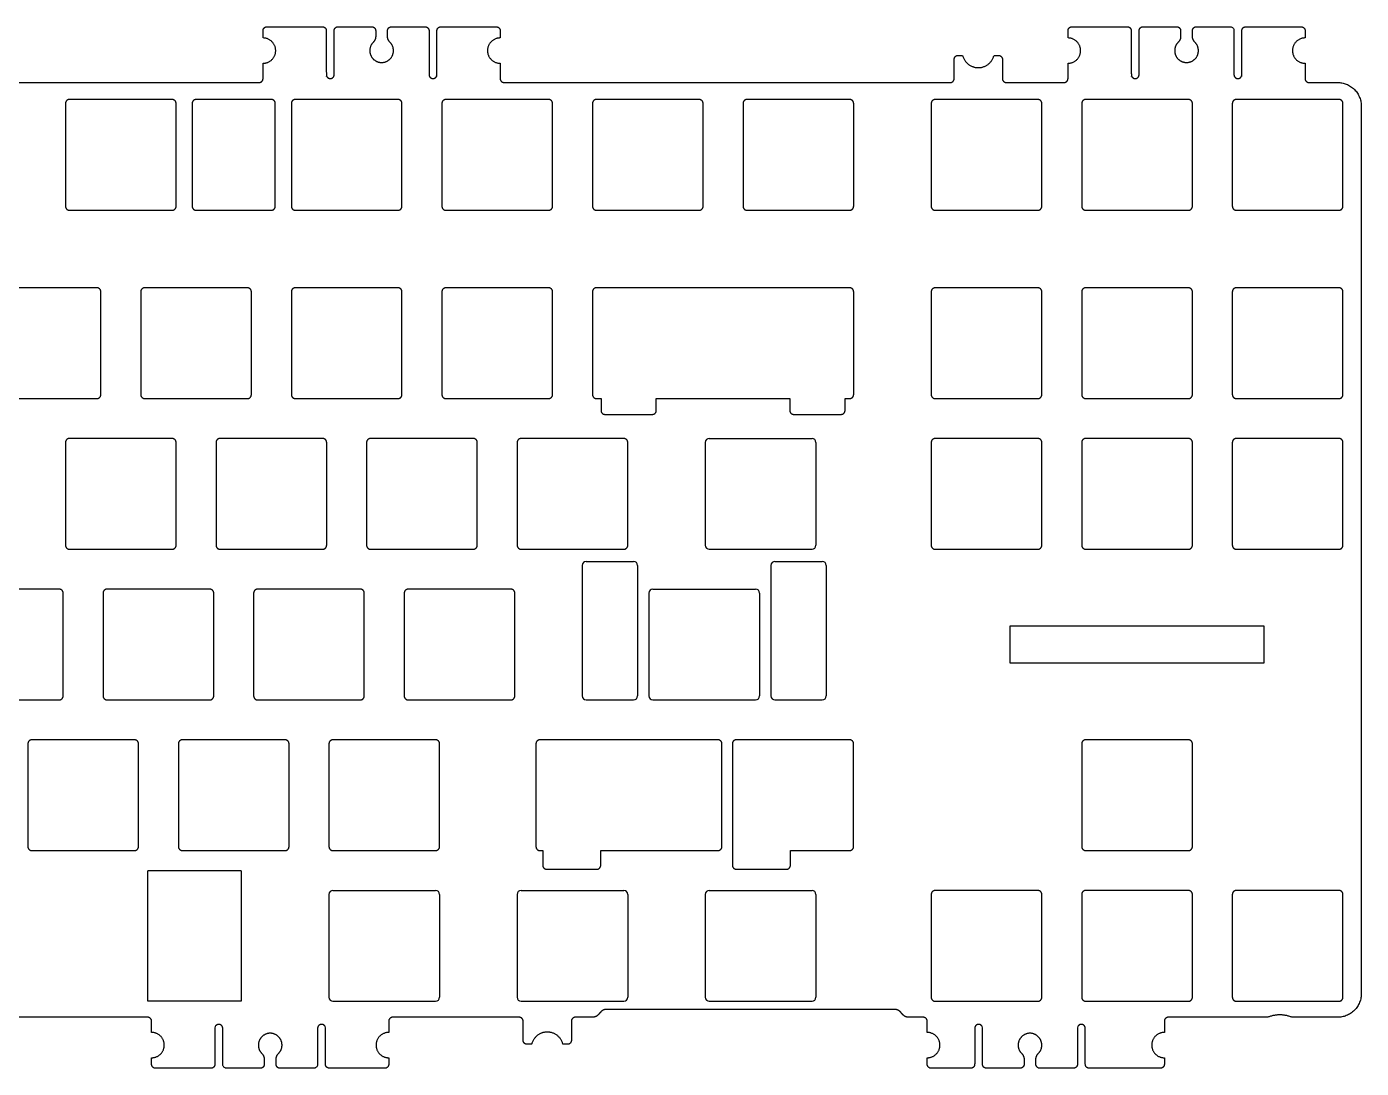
# Model space of a CAD drawing. Header units: millimetres. Extents: x 0 to 347, y 0 to 132.
# Drawn here: x 178.5 to 347.4, y 0 to 131.7 of the extents above; entities that cross this region are included whole.
import ezdxf

# ---------------------------------------------------------------- set-up
doc = ezdxf.new("R2010")
doc.units = ezdxf.units.MM
doc.layers.get('0').update_dxf_attribs({"true_color": 0x000000})
doc.layers.add('LAYER_2', color=7, linetype='Continuous')
doc.layers.add('默认', color=7, linetype='Continuous', true_color=0x000000)

msp = doc.modelspace()

# ---------------------------------------------------------------- linework, layer by layer
at = {"color": 7}
for p, q in [((264.86, 79.63), (277.86, 79.63)), ((264.36, 79.13), (264.36, 66.13)), ((278.36, 79.13), (278.36, 66.13)), ((264.86, 65.63), (277.86, 65.63)), ((248.78, 63.58), (248.78, 47.08)), ((249.28, 64.08), (255.28, 64.08)), ((255.78, 63.58), (255.78, 47.08)), ((272.66, 63.58), (272.66, 47.08)), ((273.16, 64.08), (279.16, 64.08)), ((279.66, 63.58), (279.66, 47.08)), ((257.22, 60.08), (257.22, 47.08)), ((257.72, 60.58), (270.72, 60.58)), ((271.22, 60.08), (271.22, 47.08)), ((302.94, 53.58), (302.94, 55.93)), ((302.94, 55.93), (335.04, 55.93)), ((335.04, 55.93), (335.04, 51.23)), ((302.94, 51.23), (302.94, 53.58)), ((335.04, 51.23), (302.94, 51.23)), ((249.28, 46.58), (255.28, 46.58)), ((257.72, 46.58), (270.72, 46.58)), ((273.16, 46.58), (279.16, 46.58)), ((216.74, 21.98), (216.74, 8.98)), ((217.24, 22.48), (230.24, 22.48)), ((230.74, 21.98), (230.74, 8.98)), ((240.55, 21.98), (240.55, 8.98)), ((241.05, 22.48), (254.05, 22.48)), ((254.55, 21.98), (254.55, 8.98)), ((264.36, 21.98), (264.36, 8.98)), ((264.86, 22.48), (277.86, 22.48)), ((278.36, 21.98), (278.36, 8.98)), ((217.24, 8.48), (230.24, 8.48)), ((241.05, 8.48), (254.05, 8.48)), ((264.86, 8.48), (277.86, 8.48))]:
    msp.add_line(p, q, dxfattribs=at)
at = {"color": 7, "linetype": 'Continuous'}
for q in [(193.81, 24.98), (205.64, 8.48)]:
    msp.add_line((205.64, 24.98), q, dxfattribs=at)
at = {"color": 7}
for centre, start, end in [((264.86, 79.13), 90, 180), ((277.86, 79.13), 0, 90), ((264.86, 66.13), 180, 270), ((277.86, 66.13), 270, 0), ((249.28, 63.58), 90, 180), ((255.28, 63.58), 0, 90), ((273.16, 63.58), 90, 180), ((279.16, 63.58), 0, 90), ((257.72, 60.08), 90, 180), ((270.72, 60.08), 0, 90), ((249.28, 47.08), 180, 270), ((255.28, 47.08), 270, 0), ((257.72, 47.08), 180, 270), ((270.72, 47.08), 270, 0), ((273.16, 47.08), 180, 270), ((279.16, 47.08), 270, 0), ((217.24, 21.98), 90, 180), ((230.24, 21.98), 0, 90), ((241.05, 21.98), 90, 180), ((254.05, 21.98), 0, 90), ((264.86, 21.98), 90, 180), ((277.86, 21.98), 0, 90), ((217.24, 8.98), 180, 270), ((230.24, 8.98), 270, 0), ((241.05, 8.98), 180, 270), ((254.05, 8.98), 270, 0), ((264.86, 8.98), 180, 270), ((277.86, 8.98), 270, 0)]:
    msp.add_arc(centre, 0.5, start, end, dxfattribs=at)
at = {"layer": 'LAYER_2', "color": 7}
for p, q in [((193.81, 8.48), (193.81, 24.98)), ((205.64, 8.48), (193.81, 8.48))]:
    msp.add_line(p, q, dxfattribs=at)
at = {"layer": '默认', "color": 7}
for p, q in [((208.4, 125.14), (208.4, 127.07)), ((238.4, 127.07), (238.4, 125.14)), ((295.85, 125.14), (295.85, 127.57)), ((300.89, 128.07), (301.45, 128.07)), ((301.95, 127.57), (301.95, 125.14)), ((310.25, 125.14), (310.25, 127.07)), ((340.25, 127.07), (340.25, 125.14)), ((302.45, 124.64), (309.75, 124.64)), ((340.75, 124.64), (344.36, 124.64)), ((347.36, 121.64), (347.36, 9.45)), ((194.3, 4.53), (194.3, 5.95)), ((241.31, 3.53), (241.31, 5.95)), ((247.41, 5.95), (247.41, 3.53))]:
    msp.add_line(p, q, dxfattribs=at)
for points in [[(282.62, 98.68), (250.58, 98.68)], [(250.58, 84.68), (251.16, 84.68), (251.16, 83.18)], [(258.16, 83.18), (258.16, 84.68), (275.04, 84.68), (275.04, 83.18)], [(282.04, 83.18), (282.04, 84.68), (282.62, 84.68)], [(267.78, 41.03), (267.78, 25.68)], [(243.43, 27.53), (243.78, 27.53), (243.78, 25.68)], [(251.13, 25.68), (251.13, 27.53), (265.96, 27.53)], [(275.13, 25.68), (275.13, 27.53), (282.62, 27.53)]]:
    msp.add_lwpolyline(points, dxfattribs=at)
for points, weights, knots in [([(208.4, 131.19), (208.4, 131.4), (208.55, 131.55), (208.7, 131.69), (208.9, 131.69)], [1, 0.92387948544, 1, 0.92387948544, 1], [451.8374076, 451.8374076, 451.8374076, 452.2301068, 452.2301068, 452.622806, 452.622806, 452.622806]), ([(208.4, 127.07), (210, 127.07), (210, 128.67), (210, 130.27), (208.4, 130.27)], [1, 0.707111860992, 1.00001436791, 0.707111860992, 1], [446.142301, 446.142301, 446.142301, 448.655575, 448.655575, 451.168849, 451.168849, 451.168849]), ([(215.9, 131.69), (216.11, 131.69), (216.26, 131.55), (216.4, 131.4), (216.4, 131.19)], [1, 0.923879360951, 1, 0.923879360951, 1], [458.7477964, 458.7477964, 458.7477964, 459.1404959, 459.1404959, 459.5331955, 459.5331955, 459.5331955]), ([(216.4, 131.19), (216.4, 129.65), (216.4, 125.64), (216.4, 125.43), (216.55, 125.29), (216.7, 125.14), (216.9, 125.14), (217.4, 125.14), (217.4, 125.64)], [1, 1, 1, 0.923879313885, 1, 0.923879313885, 1, 0.707107589127, 1], [459.533195, 459.533195, 459.533195, 463.538869, 463.538869, 463.931569, 463.931569, 464.324269, 464.324269, 465.109666, 465.109666, 465.109666]), ([(217.4, 125.64), (217.4, 129.65), (217.4, 131.19), (217.4, 131.69), (217.9, 131.69)], [1, 1, 1, 0.707106931133, 1], [465.109666, 465.109666, 465.109666, 469.115343, 469.115343, 469.900741, 469.900741, 469.900741]), ([(224.15, 131.19), (224.15, 131.4), (224.3, 131.55), (224.45, 131.69), (224.65, 131.69)], [1, 0.923804026725, 1, 0.923804026725, 1], [484.6707605, 484.6707605, 484.6707605, 485.0636569, 485.0636569, 485.4565532, 485.4565532, 485.4565532]), ([(228.9, 131.69), (229.4, 131.69), (229.4, 131.19), (229.4, 129.65), (229.4, 125.64)], [1, 0.707107589151, 1, 1, 1], [489.706169, 489.706169, 489.706169, 490.491566, 490.491566, 494.497244, 494.497244, 494.497244]), ([(229.4, 125.64), (229.4, 125.14), (229.9, 125.14), (230.11, 125.14), (230.26, 125.29), (230.4, 125.43), (230.4, 125.64), (230.4, 129.65), (230.4, 131.19)], [1, 0.707107589127, 1, 0.923879313885, 1, 0.923879313885, 1, 1, 1], [494.497244, 494.497244, 494.497244, 495.282641, 495.282641, 495.675341, 495.675341, 496.068041, 496.068041, 500.073715, 500.073715, 500.073715]), ([(230.4, 131.19), (230.4, 131.4), (230.55, 131.55), (230.7, 131.69), (230.9, 131.69)], [1, 0.923879313879, 1, 0.923879313879, 1], [500.0737146, 500.0737146, 500.0737146, 500.4664143, 500.4664143, 500.859114, 500.859114, 500.859114]), ([(238.4, 130.27), (236.8, 130.27), (236.8, 128.67), (236.8, 127.07), (238.4, 127.07)], [1, 0.707114400908, 1.00002155194, 0.707114400908, 1], [508.438061, 508.438061, 508.438061, 510.951335, 510.951335, 513.464609, 513.464609, 513.464609]), ([(310.25, 127.07), (311.85, 127.07), (311.85, 128.67), (311.85, 130.27), (310.25, 130.27)], [1, 0.707114400908, 1.00002155194, 0.707114400908, 1], [599.120886, 599.120886, 599.120886, 601.634161, 601.634161, 604.147435, 604.147435, 604.147435]), ([(317.75, 131.69), (317.96, 131.69), (318.1, 131.55), (318.25, 131.4), (318.25, 131.19)], [1, 0.923879313886, 1, 0.923879313886, 1], [611.7263817, 611.7263817, 611.7263817, 612.1190814, 612.1190814, 612.5117811, 612.5117811, 612.5117811]), ([(318.25, 131.19), (318.25, 129.65), (318.25, 125.64), (318.25, 125.43), (318.4, 125.29), (318.54, 125.14), (318.75, 125.14), (319.25, 125.14), (319.25, 125.64)], [1, 1, 1, 0.923879313885, 1, 0.923879313885, 1, 0.707107589127, 1], [612.511781, 612.511781, 612.511781, 616.517455, 616.517455, 616.910155, 616.910155, 617.302854, 617.302854, 618.088251, 618.088251, 618.088251]), ([(319.25, 125.64), (319.25, 129.65), (319.25, 131.19), (319.25, 131.69), (319.75, 131.69)], [1, 1, 1, 0.70710693126, 1], [618.088251, 618.088251, 618.088251, 622.093929, 622.093929, 622.879327, 622.879327, 622.879327]), ([(326, 131.19), (326, 131.4), (326.15, 131.55), (326.29, 131.69), (326.5, 131.69), (328.63, 131.69), (330.75, 131.69), (331.25, 131.69), (331.25, 131.19), (331.25, 129.65), (331.25, 125.64)], [1, 0.923804026725, 1, 0.923804026725, 1, 1, 1, 0.707107589132, 1, 1, 1], [637.649346, 637.649346, 637.649346, 638.042243, 638.042243, 638.435139, 638.435139, 642.684754, 642.684754, 643.470151, 643.470151, 647.47583, 647.47583, 647.47583]), ([(331.25, 125.64), (331.25, 125.14), (331.75, 125.14), (331.96, 125.14), (332.1, 125.29), (332.25, 125.43), (332.25, 125.64), (332.25, 129.65), (332.25, 131.19)], [1, 0.707107589127, 1, 0.923879313885, 1, 0.923879313885, 1, 1, 1], [647.47583, 647.47583, 647.47583, 648.261227, 648.261227, 648.653927, 648.653927, 649.046626, 649.046626, 653.0523, 653.0523, 653.0523]), ([(332.25, 131.19), (332.25, 131.4), (332.4, 131.55), (332.54, 131.69), (332.75, 131.69)], [1, 0.923879313886, 1, 0.923879313886, 1], [653.0523004, 653.0523004, 653.0523004, 653.4450001, 653.4450001, 653.8376997, 653.8376997, 653.8376997]), ([(340.25, 130.27), (338.65, 130.27), (338.65, 128.67), (338.65, 127.07), (340.25, 127.07)], [1, 0.707116940833, 1.00002873603, 0.707116940833, 1], [661.416647, 661.416647, 661.416647, 663.929921, 663.929921, 666.443195, 666.443195, 666.443195]), ([(222.35, 129.74), (221.63, 129.03), (222.02, 128.1), (222.4, 127.17), (223.4, 127.17), (224.41, 127.17), (224.79, 128.1), (225.17, 129.03), (224.45, 129.74)], [1, 0.830077996869, 1, 0.830077996869, 1, 0.830077996869, 1, 0.830077996868, 1], [476.256617, 476.256617, 476.256617, 478.031264, 478.031264, 479.80591, 479.80591, 481.580556, 481.580556, 483.355203, 483.355203, 483.355203]), ([(324.2, 129.74), (323.48, 129.03), (323.86, 128.1), (324.24, 127.17), (325.25, 127.17), (326.26, 127.17), (326.64, 128.1), (327.02, 129.03), (326.3, 129.74)], [1, 0.830077996869, 1, 0.830077996869, 1, 0.830077996869, 1, 0.830077996869, 1], [629.235203, 629.235203, 629.235203, 631.009849, 631.009849, 632.784496, 632.784496, 634.559142, 634.559142, 636.333789, 636.333789, 636.333789]), ([(296.91, 128.07), (297.3, 126.52), (298.9, 126.52), (300.5, 126.52), (300.89, 128.07)], [1, 0.82280332895, 1.08851835464, 0.82280332895, 1], [578.755146, 578.755146, 578.755146, 581.438913, 581.438913, 584.12268, 584.12268, 584.12268]), ([(207.9, 124.64), (208.11, 124.64), (208.26, 124.79), (208.4, 124.93), (208.4, 125.14)], [1, 0.923879135233, 1, 0.923879135233, 1], [443.4301175, 443.4301175, 443.4301175, 443.8228176, 443.8228176, 444.2155178, 444.2155178, 444.2155178]), ([(203.3, 5.05), (203.3, 5.55), (202.8, 5.55), (202.6, 5.55), (202.45, 5.41), (202.3, 5.26), (202.3, 5.05), (202.3, 2.2), (202.3, 0.5)], [1, 0.707107589127, 1, 0.923879313885, 1, 0.923879313885, 1, 1, 1], [989.336281, 989.336281, 989.336281, 990.121678, 990.121678, 990.514377, 990.514377, 990.907077, 990.907077, 993.727498, 993.727498, 993.727498]), ([(216.3, 0.5), (216.3, 2.2), (216.3, 5.05), (216.3, 5.26), (216.16, 5.41), (216.01, 5.55), (215.8, 5.55), (215.3, 5.55), (215.3, 5.05)], [1, 1, 1, 0.923879313885, 1, 0.923879313885, 1, 0.707107589127, 1], [957.083351, 957.083351, 957.083351, 959.903772, 959.903772, 960.296471, 960.296471, 960.689171, 960.689171, 961.474568, 961.474568, 961.474568]), ([(292.44, 5.95), (292.44, 6.45), (291.94, 6.45), (291.01, 6.45), (290.09, 6.45)], [1, 0.707106779596, 1, 1, 1], [879.523915, 879.523915, 879.523915, 880.309314, 880.309314, 882.556313, 882.556313, 882.556313]), ([(299.44, 0.5), (299.44, 2.2), (299.44, 5.05), (299.44, 5.26), (299.29, 5.41), (299.14, 5.55), (298.94, 5.55), (298.44, 5.55), (298.44, 5.05)], [1, 1, 1, 0.923879313885, 1, 0.923879313885, 1, 0.707107589127, 1], [857.582608, 857.582608, 857.582608, 860.403028, 860.403028, 860.795728, 860.795728, 861.188427, 861.188427, 861.973824, 861.973824, 861.973824]), ([(312.44, 5.05), (312.44, 5.55), (311.94, 5.55), (311.73, 5.55), (311.58, 5.41), (311.44, 5.26), (311.44, 5.05), (311.44, 2.2), (311.44, 0.5)], [1, 0.707107589127, 1, 0.923879313885, 1, 0.923879313885, 1, 1, 1], [831.815171, 831.815171, 831.815171, 832.600568, 832.600568, 832.993268, 832.993268, 833.385967, 833.385967, 836.206385, 836.206385, 836.206385]), ([(194.3, 1.33), (195.9, 1.33), (195.9, 2.93), (195.9, 4.53), (194.3, 4.53)], [1, 0.707122020711, 1.00004310435, 0.707122020711, 1], [1001.91521, 1001.91521, 1001.91521, 1004.428484, 1004.428484, 1006.941758, 1006.941758, 1006.941758]), ([(208.55, 0.5), (208.55, 0.29), (208.41, 0.15), (208.26, 0), (208.05, 0), (205.93, 0), (203.8, 0), (203.3, 0), (203.3, 0.5), (203.3, 2.01), (203.3, 5.05)], [1, 0.923804026725, 1, 0.923804026725, 1, 1, 1, 0.707107589081, 1, 1, 1], [980.27273, 980.27273, 980.27273, 980.665626, 980.665626, 981.058522, 981.058522, 985.308138, 985.308138, 986.093535, 986.093535, 989.336281, 989.336281, 989.336281]), ([(210.35, 1.86), (211.07, 2.56), (210.69, 3.49), (210.31, 4.43), (209.3, 4.43), (208.3, 4.43), (207.92, 3.49), (207.53, 2.56), (208.25, 1.86)], [1, 0.830077996868, 1, 0.830077996868, 1, 0.830077996868, 1, 0.830077996869, 1], [971.858586, 971.858586, 971.858586, 973.633233, 973.633233, 975.407879, 975.407879, 977.182526, 977.182526, 978.957172, 978.957172, 978.957172]), ([(215.3, 5.05), (215.3, 2.01), (215.3, 0.5), (215.3, 0), (214.8, 0), (212.68, 0), (210.55, 0), (210.05, 0), (210.05, 0.5)], [1, 1, 1, 0.707106931282, 1, 1, 1, 0.70710739093, 1], [961.474568, 961.474568, 961.474568, 964.717312, 964.717312, 965.50271, 965.50271, 969.75272, 969.75272, 970.538117, 970.538117, 970.538117]), ([(224.3, 4.53), (222.7, 4.53), (222.7, 2.93), (222.7, 1.33), (224.3, 1.33)], [1, 0.707119480768, 1.00003592016, 0.707119480768, 1], [943.86909, 943.86909, 943.86909, 946.382365, 946.382365, 948.895639, 948.895639, 948.895639]), ([(246.35, 3.03), (245.96, 4.58), (244.36, 4.58), (242.77, 4.58), (242.38, 3.03)], [1, 0.82280332895, 1.08851835464, 0.82280332895, 1], [914.811197, 914.811197, 914.811197, 917.494964, 917.494964, 920.17873, 920.17873, 920.17873]), ([(292.44, 1.33), (294.04, 1.33), (294.04, 2.93), (294.04, 4.53), (292.44, 4.53)], [1, 0.707119480768, 1.00003592016, 0.707119480768, 1], [873.945949, 873.945949, 873.945949, 876.459223, 876.459223, 878.972497, 878.972497, 878.972497]), ([(298.44, 5.05), (298.44, 2.01), (298.44, 0.5), (298.44, 0), (297.94, 0)], [1, 1, 1, 0.707107589274, 1], [861.973824, 861.973824, 861.973824, 865.21657, 865.21657, 866.001967, 866.001967, 866.001967]), ([(306.49, 1.86), (307.21, 2.56), (306.82, 3.49), (306.44, 4.43), (305.44, 4.43), (304.43, 4.43), (304.05, 3.49), (303.67, 2.56), (304.39, 1.86)], [1, 0.830077996869, 1, 0.830077996869, 1, 0.830077996869, 1, 0.830077996869, 1], [843.347659, 843.347659, 843.347659, 845.122306, 845.122306, 846.896952, 846.896952, 848.671598, 848.671598, 850.446245, 850.446245, 850.446245]), ([(312.94, 0), (312.44, 0), (312.44, 0.5), (312.44, 2.01), (312.44, 5.05)], [1, 0.707107728239, 1, 1, 1], [827.787029, 827.787029, 827.787029, 828.572426, 828.572426, 831.815171, 831.815171, 831.815171]), ([(322.44, 4.53), (320.84, 4.53), (320.84, 2.93), (320.84, 1.33), (322.44, 1.33)], [1, 0.707116940834, 1.00002873603, 0.707116940833, 1], [814.283166, 814.283166, 814.283166, 816.79644, 816.79644, 819.309714, 819.309714, 819.309714]), ([(202.3, 0.5), (202.3, 0.29), (202.16, 0.15), (202.01, 0), (201.8, 0)], [1, 0.923879313886, 1, 0.923879313886, 1], [993.7274979, 993.7274979, 993.7274979, 994.1201976, 994.1201976, 994.5128972, 994.5128972, 994.5128972]), ([(216.8, 0), (216.6, 0), (216.45, 0.15), (216.3, 0.29), (216.3, 0.5)], [1, 0.923879313886, 1, 0.923879313886, 1], [956.2979514, 956.2979514, 956.2979514, 956.690651, 956.690651, 957.0833507, 957.0833507, 957.0833507]), ([(304.69, 0.5), (304.69, 0.29), (304.54, 0.15), (304.39, 0), (304.19, 0), (302.06, 0), (299.94, 0), (299.73, 0), (299.58, 0.15), (299.44, 0.29), (299.44, 0.5)], [1, 0.923804026725, 1, 0.923804026725, 1, 1, 1, 0.923879313898, 1, 0.923879313898, 1], [851.761803, 851.761803, 851.761803, 852.154699, 852.154699, 852.547595, 852.547595, 856.797208, 856.797208, 857.189908, 857.189908, 857.582608, 857.582608, 857.582608]), ([(311.44, 0.5), (311.44, 0.29), (311.29, 0.15), (311.14, 0), (310.94, 0)], [1, 0.923879135815, 1, 0.923879135815, 1], [836.2063851, 836.2063851, 836.2063851, 836.5990852, 836.5990852, 836.9917853, 836.9917853, 836.9917853]), ([(322.44, 0.5), (322.44, 0.29), (322.29, 0.15), (322.14, 0), (321.94, 0)], [1, 0.923879494854, 1, 0.923879494854, 1], [819.8016381, 819.8016381, 819.8016381, 820.1943373, 820.1943373, 820.5870365, 820.5870365, 820.5870365])]:
    msp.add_rational_spline(points, weights, degree=2, knots=knots, dxfattribs=at)
for points in [[(208.4, 130.27), (208.4, 130.73), (208.4, 131.19)], [(208.9, 131.69), (212.4, 131.69), (215.9, 131.69)], [(217.9, 131.69), (220.03, 131.69), (222.15, 131.69)], [(222.65, 131.19), (222.65, 130.82), (222.65, 130.45)], [(224.15, 130.45), (224.15, 130.82), (224.15, 131.19)], [(224.65, 131.69), (226.78, 131.69), (228.9, 131.69)], [(230.9, 131.69), (234.4, 131.69), (237.9, 131.69)], [(238.4, 131.19), (238.4, 130.73), (238.4, 130.27)], [(310.25, 130.27), (310.25, 130.73), (310.25, 131.19)], [(310.75, 131.69), (314.25, 131.69), (317.75, 131.69)], [(319.75, 131.69), (321.87, 131.69), (324, 131.69)], [(324.5, 131.19), (324.5, 130.82), (324.5, 130.45)], [(326, 130.45), (326, 130.82), (326, 131.19)], [(332.75, 131.69), (336.25, 131.69), (339.75, 131.69)], [(340.25, 131.19), (340.25, 130.73), (340.25, 130.27)], [(296.35, 128.07), (296.63, 128.07), (296.91, 128.07)], [(140.92, 124.64), (174.42, 124.64), (207.9, 124.64)], [(238.9, 124.64), (267.13, 124.64), (295.35, 124.64)], [(183.4, 121.99), (183.4, 115.49), (183.4, 108.99)], [(196.9, 122.49), (190.4, 122.49), (183.9, 122.49)], [(197.4, 108.99), (197.4, 115.49), (197.4, 121.99)], [(199.43, 121.99), (199.43, 115.49), (199.43, 108.99)], [(209.45, 122.49), (204.69, 122.49), (199.93, 122.49)], [(209.95, 108.99), (209.95, 115.49), (209.95, 121.99)], [(211.98, 121.99), (211.98, 115.49), (211.98, 108.99)], [(225.48, 122.49), (218.98, 122.49), (212.48, 122.49)], [(225.98, 108.99), (225.98, 115.49), (225.98, 121.99)], [(231.03, 121.99), (231.03, 115.49), (231.03, 108.99)], [(244.53, 122.49), (238.03, 122.49), (231.53, 122.49)], [(245.03, 108.99), (245.03, 115.49), (245.03, 121.99)], [(250.08, 121.99), (250.08, 115.49), (250.08, 108.99)], [(263.58, 122.49), (257.08, 122.49), (250.58, 122.49)], [(264.08, 108.99), (264.08, 115.49), (264.08, 121.99)], [(269.13, 121.99), (269.13, 115.49), (269.13, 108.99)], [(282.62, 122.49), (276.13, 122.49), (269.63, 122.49)], [(283.13, 108.99), (283.13, 115.49), (283.13, 121.99)], [(292.94, 121.99), (292.94, 115.49), (292.94, 108.99)], [(306.44, 122.49), (299.94, 122.49), (293.44, 122.49)], [(306.94, 108.99), (306.94, 115.49), (306.94, 121.99)], [(311.99, 121.99), (311.99, 115.49), (311.99, 108.99)], [(325.49, 122.49), (318.99, 122.49), (312.49, 122.49)], [(325.99, 108.99), (325.99, 115.49), (325.99, 121.99)], [(331.04, 121.99), (331.04, 115.49), (331.04, 108.99)], [(344.54, 122.49), (338.04, 122.49), (331.54, 122.49)], [(345.04, 108.99), (345.04, 115.49), (345.04, 121.99)], [(183.9, 108.49), (190.4, 108.49), (196.9, 108.49)], [(199.93, 108.49), (204.69, 108.49), (209.45, 108.49)], [(212.48, 108.49), (218.98, 108.49), (225.48, 108.49)], [(231.53, 108.49), (238.03, 108.49), (244.53, 108.49)], [(250.58, 108.49), (257.08, 108.49), (263.58, 108.49)], [(269.63, 108.49), (276.13, 108.49), (282.62, 108.49)], [(293.44, 108.49), (299.94, 108.49), (306.44, 108.49)], [(312.49, 108.49), (318.99, 108.49), (325.49, 108.49)], [(331.54, 108.49), (338.04, 108.49), (344.54, 108.49)], [(187.38, 98.68), (180.88, 98.68), (174.38, 98.68)], [(187.88, 85.18), (187.88, 91.68), (187.88, 98.18)], [(192.93, 98.18), (192.93, 91.68), (192.93, 85.18)], [(206.43, 98.68), (199.93, 98.68), (193.43, 98.68)], [(206.92, 85.18), (206.92, 91.68), (206.92, 98.18)], [(211.98, 98.18), (211.98, 91.68), (211.98, 85.18)], [(225.48, 98.68), (218.98, 98.68), (212.48, 98.68)], [(225.98, 85.18), (225.98, 91.68), (225.98, 98.18)], [(231.03, 98.18), (231.03, 91.68), (231.03, 85.18)], [(244.53, 98.68), (238.03, 98.68), (231.53, 98.68)], [(245.03, 85.18), (245.03, 91.68), (245.03, 98.18)], [(250.08, 98.18), (250.08, 91.68), (250.08, 85.18)], [(283.13, 85.18), (283.13, 91.68), (283.13, 98.18)], [(292.94, 98.18), (292.94, 91.68), (292.94, 85.18)], [(306.44, 98.68), (299.94, 98.68), (293.44, 98.68)], [(306.94, 85.18), (306.94, 91.68), (306.94, 98.18)], [(311.99, 98.18), (311.99, 91.68), (311.99, 85.18)], [(325.49, 98.68), (318.99, 98.68), (312.49, 98.68)], [(325.99, 85.18), (325.99, 91.68), (325.99, 98.18)], [(331.04, 98.18), (331.04, 91.68), (331.04, 85.18)], [(344.54, 98.68), (338.04, 98.68), (331.54, 98.68)], [(345.04, 85.18), (345.04, 91.68), (345.04, 98.18)], [(174.38, 84.68), (180.88, 84.68), (187.38, 84.68)], [(193.43, 84.68), (199.93, 84.68), (206.43, 84.68)], [(212.48, 84.68), (218.98, 84.68), (225.48, 84.68)], [(231.53, 84.68), (238.03, 84.68), (244.53, 84.68)], [(293.44, 84.68), (299.94, 84.68), (306.44, 84.68)], [(312.49, 84.68), (318.99, 84.68), (325.49, 84.68)], [(331.54, 84.68), (338.04, 84.68), (344.54, 84.68)], [(251.66, 82.68), (254.66, 82.68), (257.66, 82.68)], [(275.54, 82.68), (278.54, 82.68), (281.54, 82.68)], [(196.9, 79.63), (190.4, 79.63), (183.9, 79.63)], [(215.95, 79.63), (209.45, 79.63), (202.95, 79.63)], [(235, 79.63), (228.5, 79.63), (222, 79.63)], [(254.05, 79.63), (247.55, 79.63), (241.05, 79.63)], [(306.44, 79.63), (299.94, 79.63), (293.44, 79.63)], [(325.49, 79.63), (318.99, 79.63), (312.49, 79.63)], [(344.54, 79.63), (338.04, 79.63), (331.54, 79.63)], [(183.4, 79.13), (183.4, 72.63), (183.4, 66.13)], [(197.4, 66.13), (197.4, 72.63), (197.4, 79.13)], [(202.45, 79.13), (202.45, 72.63), (202.45, 66.13)], [(216.45, 66.13), (216.45, 72.63), (216.45, 79.13)], [(221.5, 79.13), (221.5, 72.63), (221.5, 66.13)], [(235.5, 66.13), (235.5, 72.63), (235.5, 79.13)], [(240.55, 79.13), (240.55, 72.63), (240.55, 66.13)], [(254.55, 66.13), (254.55, 72.63), (254.55, 79.13)], [(292.94, 79.13), (292.94, 72.63), (292.94, 66.13)], [(306.94, 66.13), (306.94, 72.63), (306.94, 79.13)], [(311.99, 79.13), (311.99, 72.63), (311.99, 66.13)], [(325.99, 66.13), (325.99, 72.63), (325.99, 79.13)], [(331.04, 79.13), (331.04, 72.63), (331.04, 66.13)], [(345.04, 66.13), (345.04, 72.63), (345.04, 79.13)], [(183.9, 65.63), (190.4, 65.63), (196.9, 65.63)], [(202.95, 65.63), (209.45, 65.63), (215.95, 65.63)], [(222, 65.63), (228.5, 65.63), (235, 65.63)], [(241.05, 65.63), (247.55, 65.63), (254.05, 65.63)], [(293.44, 65.63), (299.94, 65.63), (306.44, 65.63)], [(312.49, 65.63), (318.99, 65.63), (325.49, 65.63)], [(331.54, 65.63), (338.04, 65.63), (344.54, 65.63)], [(182.61, 60.58), (176.11, 60.58), (169.61, 60.58)], [(183.11, 47.08), (183.11, 53.58), (183.11, 60.08)], [(188.16, 60.08), (188.16, 53.58), (188.16, 47.08)], [(201.66, 60.58), (195.16, 60.58), (188.66, 60.58)], [(202.16, 47.08), (202.16, 53.58), (202.16, 60.08)], [(207.21, 60.08), (207.21, 53.58), (207.21, 47.08)], [(220.71, 60.58), (214.21, 60.58), (207.71, 60.58)], [(221.21, 47.08), (221.21, 53.58), (221.21, 60.08)], [(226.26, 60.08), (226.26, 53.58), (226.26, 47.08)], [(239.76, 60.58), (233.26, 60.58), (226.76, 60.58)], [(240.26, 47.08), (240.26, 53.58), (240.26, 60.08)], [(169.61, 46.58), (176.11, 46.58), (182.61, 46.58)], [(188.66, 46.58), (195.16, 46.58), (201.66, 46.58)], [(207.71, 46.58), (214.21, 46.58), (220.71, 46.58)], [(226.76, 46.58), (233.26, 46.58), (239.76, 46.58)], [(178.64, 41.03), (178.64, 34.53), (178.64, 28.03)], [(192.14, 41.53), (185.64, 41.53), (179.14, 41.53)], [(192.64, 28.03), (192.64, 34.53), (192.64, 41.03)], [(197.69, 41.03), (197.69, 34.53), (197.69, 28.03)], [(211.19, 41.53), (204.69, 41.53), (198.19, 41.53)], [(211.69, 28.03), (211.69, 34.53), (211.69, 41.03)], [(216.74, 41.03), (216.74, 34.53), (216.74, 28.03)], [(230.24, 41.53), (223.74, 41.53), (217.24, 41.53)], [(230.74, 28.03), (230.74, 34.53), (230.74, 41.03)], [(242.93, 41.03), (242.93, 34.53), (242.93, 28.03)], [(265.96, 41.53), (254.69, 41.53), (243.43, 41.53)], [(266.46, 28.03), (266.46, 34.53), (266.46, 41.03)], [(282.62, 41.53), (275.45, 41.53), (268.28, 41.53)], [(283.12, 28.03), (283.12, 34.53), (283.12, 41.03)], [(311.99, 41.03), (311.99, 34.53), (311.99, 28.03)], [(325.49, 41.53), (318.99, 41.53), (312.49, 41.53)], [(325.99, 28.03), (325.99, 34.53), (325.99, 41.03)], [(179.14, 27.53), (185.64, 27.53), (192.14, 27.53)], [(198.19, 27.53), (204.69, 27.53), (211.19, 27.53)], [(217.24, 27.53), (223.74, 27.53), (230.24, 27.53)], [(312.49, 27.53), (318.99, 27.53), (325.49, 27.53)], [(244.31, 25.16), (247.46, 25.16), (250.61, 25.16)], [(268.31, 25.16), (271.46, 25.16), (274.61, 25.16)], [(292.94, 21.98), (292.94, 15.48), (292.94, 8.98)], [(306.44, 22.48), (299.94, 22.48), (293.44, 22.48)], [(306.94, 8.98), (306.94, 15.48), (306.94, 21.98)], [(311.99, 21.98), (311.99, 15.48), (311.99, 8.98)], [(325.49, 22.48), (318.99, 22.48), (312.49, 22.48)], [(325.99, 8.98), (325.99, 15.48), (325.99, 21.98)], [(331.04, 21.98), (331.04, 15.48), (331.04, 8.98)], [(344.54, 22.48), (338.04, 22.48), (331.54, 22.48)], [(345.04, 8.98), (345.04, 15.48), (345.04, 21.98)], [(293.44, 8.48), (299.94, 8.48), (306.44, 8.48)], [(312.49, 8.48), (318.99, 8.48), (325.49, 8.48)], [(331.54, 8.48), (338.04, 8.48), (344.54, 8.48)], [(251.12, 7.11), (250.98, 6.95), (250.85, 6.8)], [(288.31, 7.45), (270.78, 7.45), (251.87, 7.45)], [(289.33, 6.8), (289.2, 6.95), (289.06, 7.11)], [(193.8, 6.45), (184.53, 6.45), (175.25, 6.45)], [(224.3, 5.95), (224.3, 5.5), (224.3, 4.53)], [(240.81, 6.45), (232.68, 6.45), (224.8, 6.45)], [(250.09, 6.45), (249, 6.45), (247.91, 6.45)], [(292.44, 4.53), (292.44, 5.5), (292.44, 5.95)], [(322.44, 5.95), (322.44, 5.5), (322.44, 4.53)], [(335.52, 6.45), (329.23, 6.45), (322.94, 6.45)], [(242.38, 3.03), (242.1, 3.03), (241.81, 3.03)], [(246.91, 3.03), (246.63, 3.03), (246.35, 3.03)], [(194.3, 0.5), (194.3, 0.91), (194.3, 1.33)], [(201.8, 0), (198.3, 0), (194.8, 0)], [(208.55, 1.14), (208.55, 0.82), (208.55, 0.5)], [(210.05, 0.5), (210.05, 0.82), (210.05, 1.14)], [(223.8, 0), (220.3, 0), (216.8, 0)], [(224.3, 1.33), (224.3, 0.91), (224.3, 0.5)], [(292.44, 0.5), (292.44, 0.91), (292.44, 1.33)], [(297.94, 0), (295.44, 0), (292.94, 0)], [(304.69, 1.14), (304.69, 0.82), (304.69, 0.5)], [(306.19, 0.5), (306.19, 0.82), (306.19, 1.14)], [(310.94, 0), (308.81, 0), (306.69, 0)], [(321.94, 0), (317.44, 0), (312.94, 0)], [(322.44, 1.33), (322.44, 0.91), (322.44, 0.5)]]:
    msp.add_open_spline(points, degree=2, dxfattribs=at)
for points, weights in [([(222.15, 131.69), (222.65, 131.69), (222.65, 131.19)], [1, 0.70710739093, 1]), ([(222.65, 130.45), (222.65, 130.03), (222.35, 129.74)], [1, 0.921954445729, 1]), ([(224.45, 129.74), (224.15, 130.03), (224.15, 130.45)], [1, 0.921954445729, 1]), ([(237.9, 131.69), (238.4, 131.69), (238.4, 131.19)], [1, 0.707106781184, 1]), ([(310.25, 131.19), (310.25, 131.69), (310.75, 131.69)], [1, 0.707106781182, 1]), ([(324, 131.69), (324.5, 131.69), (324.5, 131.19)], [1, 0.70710739093, 1]), ([(324.5, 130.45), (324.5, 130.03), (324.2, 129.74)], [1, 0.921954445729, 1]), ([(326.3, 129.74), (326, 130.03), (326, 130.45)], [1, 0.921954445728, 1]), ([(339.75, 131.69), (340.25, 131.69), (340.25, 131.19)], [1, 0.707106781182, 1]), ([(295.85, 127.57), (295.85, 128.07), (296.35, 128.07)], [1, 0.707106781187, 1]), ([(301.45, 128.07), (301.95, 128.07), (301.95, 127.57)], [1, 0.707106781188, 1]), ([(238.4, 125.14), (238.4, 124.64), (238.9, 124.64)], [1, 0.707106781126, 1]), ([(295.35, 124.64), (295.85, 124.64), (295.85, 125.14)], [1, 0.707106784968, 1]), ([(301.95, 125.14), (301.95, 124.64), (302.45, 124.64)], [1, 0.707106778366, 1]), ([(309.75, 124.64), (310.25, 124.64), (310.25, 125.14)], [1, 0.707106781086, 1]), ([(340.25, 125.14), (340.25, 124.64), (340.75, 124.64)], [1, 0.707106781431, 1]), ([(344.36, 124.64), (347.36, 124.64), (347.36, 121.64)], [1, 0.707106781188, 1]), ([(183.9, 122.49), (183.4, 122.49), (183.4, 121.99)], [1, 0.707106781187, 1]), ([(197.4, 121.99), (197.4, 122.49), (196.9, 122.49)], [1, 0.707106781187, 1]), ([(199.93, 122.49), (199.43, 122.49), (199.43, 121.99)], [1, 0.707106781187, 1]), ([(209.95, 121.99), (209.95, 122.49), (209.45, 122.49)], [1, 0.707106781187, 1]), ([(212.48, 122.49), (211.98, 122.49), (211.98, 121.99)], [1, 0.707106781187, 1]), ([(225.98, 121.99), (225.98, 122.49), (225.48, 122.49)], [1, 0.707106781187, 1]), ([(231.53, 122.49), (231.03, 122.49), (231.03, 121.99)], [1, 0.707106781187, 1]), ([(245.03, 121.99), (245.03, 122.49), (244.53, 122.49)], [1, 0.707106781187, 1]), ([(250.58, 122.49), (250.08, 122.49), (250.08, 121.99)], [1, 0.707106781187, 1]), ([(264.08, 121.99), (264.08, 122.49), (263.58, 122.49)], [1, 0.707106781187, 1]), ([(269.63, 122.49), (269.13, 122.49), (269.13, 121.99)], [1, 0.707106781187, 1]), ([(283.13, 121.99), (283.13, 122.49), (282.62, 122.49)], [1, 0.707106781187, 1]), ([(293.44, 122.49), (292.94, 122.49), (292.94, 121.99)], [1, 0.707106781187, 1]), ([(306.94, 121.99), (306.94, 122.49), (306.44, 122.49)], [1, 0.707106781187, 1]), ([(312.49, 122.49), (311.99, 122.49), (311.99, 121.99)], [1, 0.707106781187, 1]), ([(325.99, 121.99), (325.99, 122.49), (325.49, 122.49)], [1, 0.707106781187, 1]), ([(331.54, 122.49), (331.04, 122.49), (331.04, 121.99)], [1, 0.707106781187, 1]), ([(345.04, 121.99), (345.04, 122.49), (344.54, 122.49)], [1, 0.707106781187, 1]), ([(183.4, 108.99), (183.4, 108.49), (183.9, 108.49)], [1, 0.707106781187, 1]), ([(196.9, 108.49), (197.4, 108.49), (197.4, 108.99)], [1, 0.707106781187, 1]), ([(199.43, 108.99), (199.43, 108.49), (199.93, 108.49)], [1, 0.707106781187, 1]), ([(209.45, 108.49), (209.95, 108.49), (209.95, 108.99)], [1, 0.707106781187, 1]), ([(211.98, 108.99), (211.98, 108.49), (212.48, 108.49)], [1, 0.707106781187, 1]), ([(225.48, 108.49), (225.98, 108.49), (225.98, 108.99)], [1, 0.707106781187, 1]), ([(231.03, 108.99), (231.03, 108.49), (231.53, 108.49)], [1, 0.707106781187, 1]), ([(244.53, 108.49), (245.03, 108.49), (245.03, 108.99)], [1, 0.707106781187, 1]), ([(250.08, 108.99), (250.08, 108.49), (250.58, 108.49)], [1, 0.707106781187, 1]), ([(263.58, 108.49), (264.08, 108.49), (264.08, 108.99)], [1, 0.707106781187, 1]), ([(269.13, 108.99), (269.13, 108.49), (269.63, 108.49)], [1, 0.707106781187, 1]), ([(282.62, 108.49), (283.13, 108.49), (283.13, 108.99)], [1, 0.707106781187, 1]), ([(292.94, 108.99), (292.94, 108.49), (293.44, 108.49)], [1, 0.707106781187, 1]), ([(306.44, 108.49), (306.94, 108.49), (306.94, 108.99)], [1, 0.707106781187, 1]), ([(311.99, 108.99), (311.99, 108.49), (312.49, 108.49)], [1, 0.707106781187, 1]), ([(325.49, 108.49), (325.99, 108.49), (325.99, 108.99)], [1, 0.707106781187, 1]), ([(331.04, 108.99), (331.04, 108.49), (331.54, 108.49)], [1, 0.707106781187, 1]), ([(344.54, 108.49), (345.04, 108.49), (345.04, 108.99)], [1, 0.707106781187, 1]), ([(187.88, 98.18), (187.88, 98.68), (187.38, 98.68)], [1, 0.707106781189, 1]), ([(193.43, 98.68), (192.93, 98.68), (192.93, 98.18)], [1, 0.707106781186, 1]), ([(206.92, 98.18), (206.92, 98.68), (206.43, 98.68)], [1, 0.707106781186, 1]), ([(212.48, 98.68), (211.98, 98.68), (211.98, 98.18)], [1, 0.707106781187, 1]), ([(225.98, 98.18), (225.98, 98.68), (225.48, 98.68)], [1, 0.707106781188, 1]), ([(231.53, 98.68), (231.03, 98.68), (231.03, 98.18)], [1, 0.707106781187, 1]), ([(245.03, 98.18), (245.03, 98.68), (244.53, 98.68)], [1, 0.707106781189, 1]), ([(250.58, 98.68), (250.08, 98.68), (250.08, 98.18)], [1, 0.707106781187, 1]), ([(283.13, 98.18), (283.13, 98.68), (282.62, 98.68)], [1, 0.707106781187, 1]), ([(293.44, 98.68), (292.94, 98.68), (292.94, 98.18)], [1, 0.707106781187, 1]), ([(306.94, 98.18), (306.94, 98.68), (306.44, 98.68)], [1, 0.707106781188, 1]), ([(312.49, 98.68), (311.99, 98.68), (311.99, 98.18)], [1, 0.707106781188, 1]), ([(325.99, 98.18), (325.99, 98.68), (325.49, 98.68)], [1, 0.707106781188, 1]), ([(331.54, 98.68), (331.04, 98.68), (331.04, 98.18)], [1, 0.707106781187, 1]), ([(345.04, 98.18), (345.04, 98.68), (344.54, 98.68)], [1, 0.707106781189, 1]), ([(187.38, 84.68), (187.88, 84.68), (187.88, 85.18)], [1, 0.707106781186, 1]), ([(192.93, 85.18), (192.93, 84.68), (193.43, 84.68)], [1, 0.707106781184, 1]), ([(206.43, 84.68), (206.92, 84.68), (206.92, 85.18)], [1, 0.707106781186, 1]), ([(211.98, 85.18), (211.98, 84.68), (212.48, 84.68)], [1, 0.707106781187, 1]), ([(225.48, 84.68), (225.98, 84.68), (225.98, 85.18)], [1, 0.707106781185, 1]), ([(231.03, 85.18), (231.03, 84.68), (231.53, 84.68)], [1, 0.707106781188, 1]), ([(244.53, 84.68), (245.03, 84.68), (245.03, 85.18)], [1, 0.707106781187, 1]), ([(250.08, 85.18), (250.08, 84.68), (250.58, 84.68)], [1, 0.707106781187, 1]), ([(282.62, 84.68), (283.13, 84.68), (283.13, 85.18)], [1, 0.707106781187, 1]), ([(292.94, 85.18), (292.94, 84.68), (293.44, 84.68)], [1, 0.707106781186, 1]), ([(306.44, 84.68), (306.94, 84.68), (306.94, 85.18)], [1, 0.707106781185, 1]), ([(311.99, 85.18), (311.99, 84.68), (312.49, 84.68)], [1, 0.707106781186, 1]), ([(325.49, 84.68), (325.99, 84.68), (325.99, 85.18)], [1, 0.707106781186, 1]), ([(331.04, 85.18), (331.04, 84.68), (331.54, 84.68)], [1, 0.707106781186, 1]), ([(344.54, 84.68), (345.04, 84.68), (345.04, 85.18)], [1, 0.707106781188, 1]), ([(251.16, 83.18), (251.16, 82.68), (251.66, 82.68)], [1, 0.707106781184, 1]), ([(257.66, 82.68), (258.16, 82.68), (258.16, 83.18)], [1, 0.707106781188, 1]), ([(275.04, 83.18), (275.04, 82.68), (275.54, 82.68)], [1, 0.707106781185, 1]), ([(281.54, 82.68), (282.04, 82.68), (282.04, 83.18)], [1, 0.707106781187, 1]), ([(183.9, 79.63), (183.4, 79.63), (183.4, 79.13)], [1, 0.707106781187, 1]), ([(197.4, 79.13), (197.4, 79.63), (196.9, 79.63)], [1, 0.707106781187, 1]), ([(202.95, 79.63), (202.45, 79.63), (202.45, 79.13)], [1, 0.707106781187, 1]), ([(216.45, 79.13), (216.45, 79.63), (215.95, 79.63)], [1, 0.707106781188, 1]), ([(222, 79.63), (221.5, 79.63), (221.5, 79.13)], [1, 0.707106781187, 1]), ([(235.5, 79.13), (235.5, 79.63), (235, 79.63)], [1, 0.707106781189, 1]), ([(241.05, 79.63), (240.55, 79.63), (240.55, 79.13)], [1, 0.707106781184, 1]), ([(254.55, 79.13), (254.55, 79.63), (254.05, 79.63)], [1, 0.707106781188, 1]), ([(293.44, 79.63), (292.94, 79.63), (292.94, 79.13)], [1, 0.707106781187, 1]), ([(306.94, 79.13), (306.94, 79.63), (306.44, 79.63)], [1, 0.707106781186, 1]), ([(312.49, 79.63), (311.99, 79.63), (311.99, 79.13)], [1, 0.707106781187, 1]), ([(325.99, 79.13), (325.99, 79.63), (325.49, 79.63)], [1, 0.707106781186, 1]), ([(331.54, 79.63), (331.04, 79.63), (331.04, 79.13)], [1, 0.707106781187, 1]), ([(345.04, 79.13), (345.04, 79.63), (344.54, 79.63)], [1, 0.707106781188, 1]), ([(183.4, 66.13), (183.4, 65.63), (183.9, 65.63)], [1, 0.707106781186, 1]), ([(196.9, 65.63), (197.4, 65.63), (197.4, 66.13)], [1, 0.707106781185, 1]), ([(202.45, 66.13), (202.45, 65.63), (202.95, 65.63)], [1, 0.707106781185, 1]), ([(215.95, 65.63), (216.45, 65.63), (216.45, 66.13)], [1, 0.707106781188, 1]), ([(221.5, 66.13), (221.5, 65.63), (222, 65.63)], [1, 0.707106781183, 1]), ([(235, 65.63), (235.5, 65.63), (235.5, 66.13)], [1, 0.707106781186, 1]), ([(240.55, 66.13), (240.55, 65.63), (241.05, 65.63)], [1, 0.707106781185, 1]), ([(254.05, 65.63), (254.55, 65.63), (254.55, 66.13)], [1, 0.707106781186, 1]), ([(292.94, 66.13), (292.94, 65.63), (293.44, 65.63)], [1, 0.707106781186, 1]), ([(306.44, 65.63), (306.94, 65.63), (306.94, 66.13)], [1, 0.707106781184, 1]), ([(311.99, 66.13), (311.99, 65.63), (312.49, 65.63)], [1, 0.707106781185, 1]), ([(325.49, 65.63), (325.99, 65.63), (325.99, 66.13)], [1, 0.707106781185, 1]), ([(331.04, 66.13), (331.04, 65.63), (331.54, 65.63)], [1, 0.707106781185, 1]), ([(344.54, 65.63), (345.04, 65.63), (345.04, 66.13)], [1, 0.707106781186, 1]), ([(183.11, 60.08), (183.11, 60.58), (182.61, 60.58)], [1, 0.707106781186, 1]), ([(188.66, 60.58), (188.16, 60.58), (188.16, 60.08)], [1, 0.707106781188, 1]), ([(202.16, 60.08), (202.16, 60.58), (201.66, 60.58)], [1, 0.707106781186, 1]), ([(207.71, 60.58), (207.21, 60.58), (207.21, 60.08)], [1, 0.707106781187, 1]), ([(221.21, 60.08), (221.21, 60.58), (220.71, 60.58)], [1, 0.707106781186, 1]), ([(226.76, 60.58), (226.26, 60.58), (226.26, 60.08)], [1, 0.707106781186, 1]), ([(240.26, 60.08), (240.26, 60.58), (239.76, 60.58)], [1, 0.707106781187, 1]), ([(182.61, 46.58), (183.11, 46.58), (183.11, 47.08)], [1, 0.707106781185, 1]), ([(188.16, 47.08), (188.16, 46.58), (188.66, 46.58)], [1, 0.707106781186, 1]), ([(201.66, 46.58), (202.16, 46.58), (202.16, 47.08)], [1, 0.707106781187, 1]), ([(207.21, 47.08), (207.21, 46.58), (207.71, 46.58)], [1, 0.707106781186, 1]), ([(220.71, 46.58), (221.21, 46.58), (221.21, 47.08)], [1, 0.707106781186, 1]), ([(226.26, 47.08), (226.26, 46.58), (226.76, 46.58)], [1, 0.707106781183, 1]), ([(239.76, 46.58), (240.26, 46.58), (240.26, 47.08)], [1, 0.707106781186, 1]), ([(179.14, 41.53), (178.64, 41.53), (178.64, 41.03)], [1, 0.707106781188, 1]), ([(192.64, 41.03), (192.64, 41.53), (192.14, 41.53)], [1, 0.70710678119, 1]), ([(198.19, 41.53), (197.69, 41.53), (197.69, 41.03)], [1, 0.707106781186, 1]), ([(211.69, 41.03), (211.69, 41.53), (211.19, 41.53)], [1, 0.707106781189, 1]), ([(217.24, 41.53), (216.74, 41.53), (216.74, 41.03)], [1, 0.707106781185, 1]), ([(230.74, 41.03), (230.74, 41.53), (230.24, 41.53)], [1, 0.707106781188, 1]), ([(243.43, 41.53), (242.93, 41.53), (242.93, 41.03)], [1, 0.707106781187, 1]), ([(266.46, 41.03), (266.46, 41.53), (265.96, 41.53)], [1, 0.707106781187, 1]), ([(268.28, 41.53), (267.78, 41.53), (267.78, 41.03)], [1, 0.70710678119, 1]), ([(283.12, 41.03), (283.12, 41.53), (282.62, 41.53)], [1, 0.707106781187, 1]), ([(312.49, 41.53), (311.99, 41.53), (311.99, 41.03)], [1, 0.707106781187, 1]), ([(325.99, 41.03), (325.99, 41.53), (325.49, 41.53)], [1, 0.707106781188, 1]), ([(178.64, 28.03), (178.64, 27.53), (179.14, 27.53)], [1, 0.707106781185, 1]), ([(192.14, 27.53), (192.64, 27.53), (192.64, 28.03)], [1, 0.707106781188, 1]), ([(197.69, 28.03), (197.69, 27.53), (198.19, 27.53)], [1, 0.707106781185, 1]), ([(211.19, 27.53), (211.69, 27.53), (211.69, 28.03)], [1, 0.707106781185, 1]), ([(216.74, 28.03), (216.74, 27.53), (217.24, 27.53)], [1, 0.707106781186, 1]), ([(230.24, 27.53), (230.74, 27.53), (230.74, 28.03)], [1, 0.707106781185, 1]), ([(242.93, 28.03), (242.93, 27.53), (243.43, 27.53)], [1, 0.707106781183, 1]), ([(265.96, 27.53), (266.46, 27.53), (266.46, 28.03)], [1, 0.707106781177, 1]), ([(282.62, 27.53), (283.12, 27.53), (283.12, 28.03)], [1, 0.707106781187, 1]), ([(311.99, 28.03), (311.99, 27.53), (312.49, 27.53)], [1, 0.707106781186, 1]), ([(325.49, 27.53), (325.99, 27.53), (325.99, 28.03)], [1, 0.707106781185, 1]), ([(243.78, 25.68), (243.78, 25.16), (244.31, 25.16)], [1, 0.707106781183, 1]), ([(250.61, 25.16), (251.13, 25.16), (251.13, 25.68)], [1, 0.707106781187, 1]), ([(267.78, 25.68), (267.78, 25.16), (268.31, 25.16)], [1, 0.707106781189, 1]), ([(274.61, 25.16), (275.13, 25.16), (275.13, 25.68)], [1, 0.707106781185, 1]), ([(293.44, 22.48), (292.94, 22.48), (292.94, 21.98)], [1, 0.707106781187, 1]), ([(306.94, 21.98), (306.94, 22.48), (306.44, 22.48)], [1, 0.707106781185, 1]), ([(312.49, 22.48), (311.99, 22.48), (311.99, 21.98)], [1, 0.707106781187, 1]), ([(325.99, 21.98), (325.99, 22.48), (325.49, 22.48)], [1, 0.707106781186, 1]), ([(331.54, 22.48), (331.04, 22.48), (331.04, 21.98)], [1, 0.707106781186, 1]), ([(345.04, 21.98), (345.04, 22.48), (344.54, 22.48)], [1, 0.707106781186, 1]), ([(292.94, 8.98), (292.94, 8.48), (293.44, 8.48)], [1, 0.707106781186, 1]), ([(306.44, 8.48), (306.94, 8.48), (306.94, 8.98)], [1, 0.707106781187, 1]), ([(311.99, 8.98), (311.99, 8.48), (312.49, 8.48)], [1, 0.707106781187, 1]), ([(325.49, 8.48), (325.99, 8.48), (325.99, 8.98)], [1, 0.707106781187, 1]), ([(331.04, 8.98), (331.04, 8.48), (331.54, 8.48)], [1, 0.707106781187, 1]), ([(347.36, 9.45), (347.36, 6.45), (344.36, 6.45)], [1, 0.707106781187, 1]), ([(344.54, 8.48), (345.04, 8.48), (345.04, 8.98)], [1, 0.707106781188, 1]), ([(250.85, 6.8), (250.55, 6.45), (250.09, 6.45)], [1, 0.909565800026, 1]), ([(251.87, 7.45), (251.42, 7.45), (251.12, 7.11)], [1, 0.909565795636, 1]), ([(289.06, 7.11), (288.76, 7.45), (288.31, 7.45)], [1, 0.909565816737, 1]), ([(290.09, 6.45), (289.63, 6.45), (289.33, 6.8)], [1, 0.909565812346, 1]), ([(194.3, 5.95), (194.3, 6.45), (193.8, 6.45)], [1, 0.707106781169, 1]), ([(224.8, 6.45), (224.3, 6.45), (224.3, 5.95)], [1, 0.707106785136, 1]), ([(241.31, 5.95), (241.31, 6.45), (240.81, 6.45)], [1, 0.707106778366, 1]), ([(247.91, 6.45), (247.41, 6.45), (247.41, 5.95)], [1, 0.707106784968, 1]), ([(322.94, 6.45), (322.44, 6.45), (322.44, 5.95)], [1, 0.707106769592, 1]), ([(338.57, 6.45), (337.05, 7.08), (335.52, 6.45)], [1, 0.924928063527, 1]), ([(241.81, 3.03), (241.31, 3.03), (241.31, 3.53)], [1, 0.707106781197, 1]), ([(247.41, 3.53), (247.41, 3.03), (246.91, 3.03)], [1, 0.707106781188, 1]), ([(208.25, 1.86), (208.55, 1.56), (208.55, 1.14)], [1, 0.921954445728, 1]), ([(210.05, 1.14), (210.05, 1.56), (210.35, 1.86)], [1, 0.921954445729, 1]), ([(304.39, 1.86), (304.69, 1.56), (304.69, 1.14)], [1, 0.921954445728, 1]), ([(306.19, 1.14), (306.19, 1.56), (306.49, 1.86)], [1, 0.921954445729, 1]), ([(194.8, 0), (194.3, 0), (194.3, 0.5)], [1, 0.707106781186, 1]), ([(224.3, 0.5), (224.3, 0), (223.8, 0)], [1, 0.707106781178, 1]), ([(292.94, 0), (292.44, 0), (292.44, 0.5)], [1, 0.70710678118, 1]), ([(306.69, 0), (306.19, 0), (306.19, 0.5)], [1, 0.70710739093, 1])]:
    msp.add_rational_spline(points, weights, degree=2, dxfattribs=at)
msp.add_open_spline([(344.36, 6.45), (342.02, 6.45), (339.68, 6.45), (339.12, 6.45), (338.57, 6.45)], degree=2, knots=[794.376211, 794.376211, 794.376211, 799.056148, 799.056148, 800.001795, 800.001795, 800.001795], dxfattribs=at)

doc.saveas('drawing.dxf')
